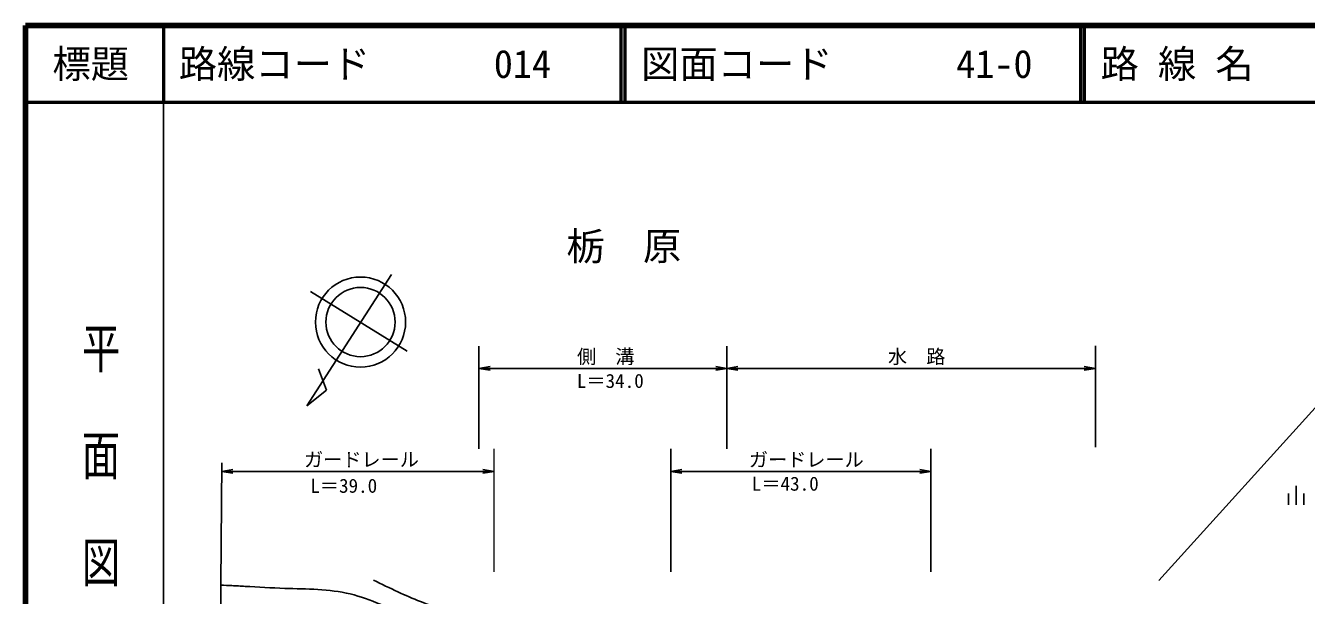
# Model space of a CAD drawing. Units: millimetres, scale not verified. Extents: x -55444348 to -54804348, y -162373295 to -162013295.
# Drawn here: x -55444348 to -55277089, y -162087722 to -162013295 of the extents above; entities that cross this region are included whole.
import ezdxf
from ezdxf.enums import TextEntityAlignment as Align

# ---------------------------------------------------------------- set-up
doc = ezdxf.new("R2010")
doc.units = ezdxf.units.MM
doc.header["$LTSCALE"] = 1000
for name, color, linetype, lineweight in [('M-BGD', 7, 'Continuous', 25), ('M-BMK-SRVR', 3, 'Continuous', 25), ('M-STR-STR3', 7, 'Continuous', 25), ('M-TTL', 2, 'Continuous', 140), ('M-TTL-BAND', 7, 'Continuous', 25), ('M-TTL-LINE', 7, 'Continuous', 50)]:
    doc.layers.add(name, color=color, linetype=linetype, lineweight=lineweight)
doc.layers.add('M-BMK-HTXT', color=7, linetype='Continuous')
doc.layers.add('M-TTL-TXT', color=7, linetype='Continuous')
doc.styles.add('@ＭＳ ゴシック', font='')
doc.styles.add('ＭＳ ゴシック', font='')
doc.styles.get('@ＭＳ ゴシック').set_extended_font_data('@MS Gothic')
doc.styles.get('ＭＳ ゴシック').set_extended_font_data('MS Gothic')

# ---------------------------------------------------------------- blocks, each defined once
blk = doc.blocks.new('open_arrow')
at = {"color": 0, "linetype": 'Continuous', "lineweight": -2}
blk.add_lwpolyline([(7.5, 1.25), (0, 0), (7.5, -1.25)], dxfattribs=at)

msp = doc.modelspace()

# ---------------------------------------------------------------- linework, layer by layer
at = {"layer": 'M-BGD'}
for p, q in [((-55278437, -162073405), (-55278437, -162075905)), ((-55279437, -162074405), (-55279437, -162075905)), ((-55277437, -162075905), (-55277437, -162074405))]:
    msp.add_line(p, q, dxfattribs=at)
for points, knots in [([(-55350536, -162115008), (-55351216, -162113953), (-55351897, -162112898), (-55352253, -162111758), (-55352808, -162109986), (-55352581, -162108009), (-55352602, -162106056), (-55352625, -162104055), (-55352908, -162102080), (-55353705, -162100308), (-55354465, -162098620), (-55355691, -162097117), (-55357159, -162095930), (-55358844, -162094566), (-55360847, -162093617), (-55362938, -162093168), (-55364863, -162092754), (-55366863, -162092764), (-55368828, -162092913), (-55371062, -162093083), (-55373251, -162093433), (-55375479, -162093736), (-55377586, -162094022), (-55379728, -162094265), (-55381811, -162094026), (-55383901, -162093787), (-55385932, -162093063), (-55387967, -162092427), (-55390047, -162091777), (-55392130, -162091218), (-55394162, -162090457), (-55396764, -162089483), (-55399281, -162088177), (-55401955, -162087533), (-55404714, -162086868), (-55407639, -162086908), (-55410514, -162086809), (-55412250, -162086750), (-55413968, -162086640), (-55415694, -162086542), (-55415981, -162086525), (-55416269, -162086509), (-55416557, -162086494), (-55416845, -162086479), (-55417132, -162086465), (-55417420, -162086450), (-55417894, -162086426), (-55418367, -162086401), (-55418841, -162086377)], [0, 0, 0, 0, 1, 1, 1, 2, 2, 2, 3, 3, 3, 4, 4, 4, 5, 5, 5, 6, 6, 6, 7, 7, 7, 8, 8, 8, 9, 9, 9, 10, 10, 10, 11, 11, 11, 12, 12, 12, 13, 13, 13, 14, 14, 14, 15, 15, 15, 16, 16, 16, 16]), ([(-55348115, -162112577), (-55348764, -162111496), (-55349412, -162110414), (-55349772, -162109252), (-55350252, -162107700), (-55350217, -162106005), (-55350290, -162104316), (-55350386, -162102111), (-55350667, -162099916), (-55351581, -162097964), (-55352532, -162095931), (-55354168, -162094161), (-55356099, -162092949), (-55358261, -162091592), (-55360793, -162090933), (-55363320, -162090713), (-55365895, -162090488), (-55368466, -162090718), (-55371010, -162091146), (-55372897, -162091463), (-55374768, -162091889), (-55376660, -162091989), (-55378884, -162092105), (-55381136, -162091769), (-55383343, -162091318), (-55385523, -162090871), (-55387659, -162090312), (-55389759, -162089621), (-55391795, -162088951), (-55393798, -162088157), (-55395746, -162087255), (-55396809, -162086763), (-55397855, -162086239), (-55398902, -162085715)], [0, 0, 0, 0, 1, 1, 1, 2, 2, 2, 3, 3, 3, 4, 4, 4, 5, 5, 5, 6, 6, 6, 7, 7, 7, 8, 8, 8, 9, 9, 9, 10, 10, 10, 11, 11, 11, 11])]:
    msp.add_open_spline(points, degree=3, knots=knots, dxfattribs=at)
at = {"layer": 'M-BMK-SRVR'}
for p, q in [((-55396583, -162045797), (-55407611, -162062963)), ((-55394529, -162055835), (-55407150, -162048021)), ((-55405034, -162060913), (-55406087, -162058146)), ((-55407611, -162062963), (-55405034, -162060913)), ((-55296358, -162085790), (-55274308, -162061393)), ((-55418990, -162103960), (-55418705, -162070403))]:
    msp.add_line(p, q, dxfattribs=at)
for radius in [5885, 4520]:
    msp.add_circle((-55400613, -162052021), radius, dxfattribs=at)
at = {"layer": 'M-STR-STR3'}
for p, q in [((-55385142, -162068560), (-55385142, -162055156)), ((-55352776, -162068560), (-55352776, -162055156)), ((-55304647, -162068363), (-55304647, -162055117)), ((-55385142, -162058071), (-55352776, -162058071)), ((-55352776, -162058071), (-55351327, -162057829)), ((-55352776, -162058071), (-55351327, -162058312)), ((-55352776, -162058071), (-55320411, -162058071)), ((-55320411, -162058071), (-55304647, -162058071)), ((-55304647, -162058071), (-55306096, -162057829)), ((-55304647, -162058071), (-55306096, -162058312)), ((-55360083, -162084636), (-55360083, -162068560)), ((-55326142, -162084636), (-55326142, -162068560)), ((-55418715, -162071529), (-55383178, -162071529)), ((-55360083, -162071529), (-55326142, -162071529))]:
    msp.add_line(p, q, dxfattribs=at)
at = {"layer": 'M-STR-STR3', "lineweight": 13}
msp.add_line((-55383178, -162084636), (-55383178, -162068560), dxfattribs=at)
at = {"layer": 'M-TTL'}
for p, q in [((-55444348, -162013295), (-55444348, -162373295)), ((-54804348, -162013295), (-55444348, -162013295))]:
    msp.add_line(p, q, dxfattribs=at)
at = {"layer": 'M-TTL-BAND'}
msp.add_line((-55426348, -162023295), (-55426348, -162373295), dxfattribs=at)
at = {"layer": 'M-TTL-LINE'}
for p, q in [((-55426348, -162013295), (-55426348, -162023295)), ((-55366598, -162013295), (-55366598, -162023295)), ((-55366098, -162013295), (-55366098, -162023295)), ((-55306598, -162013295), (-55306598, -162023295)), ((-55306098, -162013295), (-55306098, -162023295)), ((-55444348, -162023295), (-54804348, -162023295))]:
    msp.add_line(p, q, dxfattribs=at)

# ---------------------------------------------------------------- block references
at = {"layer": 'M-STR-STR3', "xscale": 193, "yscale": 193}
for p in [(-55385142, -162058071), (-55418715, -162071529), (-55360083, -162071529)]:
    msp.add_blockref('open_arrow', p, dxfattribs=at)
at = {"layer": 'M-STR-STR3', "xscale": 193, "yscale": 193, "rotation": 180}
for p in [(-55352776, -162058071), (-55383178, -162071529), (-55326142, -162071529)]:
    msp.add_blockref('open_arrow', p, dxfattribs=at)

# ---------------------------------------------------------------- texts
at = {"layer": 'M-BMK-HTXT', "style": 'ＭＳ ゴシック'}
msp.add_text('栃\u3000原', height=3666, rotation=0.079, dxfattribs=at).set_placement((-55373732, -162042110), align=Align.MIDDLE_LEFT)
at = {"layer": 'M-STR-STR3', "style": 'ＭＳ ゴシック'}
for s, p in [('側\u3000溝', (-55372341, -162056532)), ('水\u3000路', (-55331733, -162056532)), ('L＝34.0', (-55372360, -162059712)), ('ガードレール', (-55407987, -162069989)), ('ガードレール', (-55349897, -162069997)), ('L＝43.0', (-55349511, -162073138)), ('L＝39.0', (-55407168, -162073411))]:
    msp.add_text(s, height=1833, rotation=0.079, dxfattribs=at).set_placement(p, align=Align.MIDDLE_LEFT)
at = {"layer": 'M-TTL-BAND', "style": '@ＭＳ ゴシック', "width": 1.4}
msp.add_text('平  面  図', height=3666, rotation=270, dxfattribs=at).set_placement((-55434571, -162086820), align=Align.MIDDLE_RIGHT)
at = {"layer": 'M-TTL-TXT', "style": 'ＭＳ ゴシック'}
msp.add_text('標題', height=3666, dxfattribs=at).set_placement((-55435848, -162018295), align=Align.MIDDLE_CENTER)
for s, p in [('路線コード', (-55424348, -162018295)), ('014', (-55383206, -162018295)), ('図面コード', (-55363968, -162018295)), ('41-0', (-55322827, -162018295)), ('路 線 名', (-55303968, -162018295))]:
    msp.add_text(s, height=3666, dxfattribs=at).set_placement(p, align=Align.MIDDLE_LEFT)

doc.saveas('drawing.dxf')
